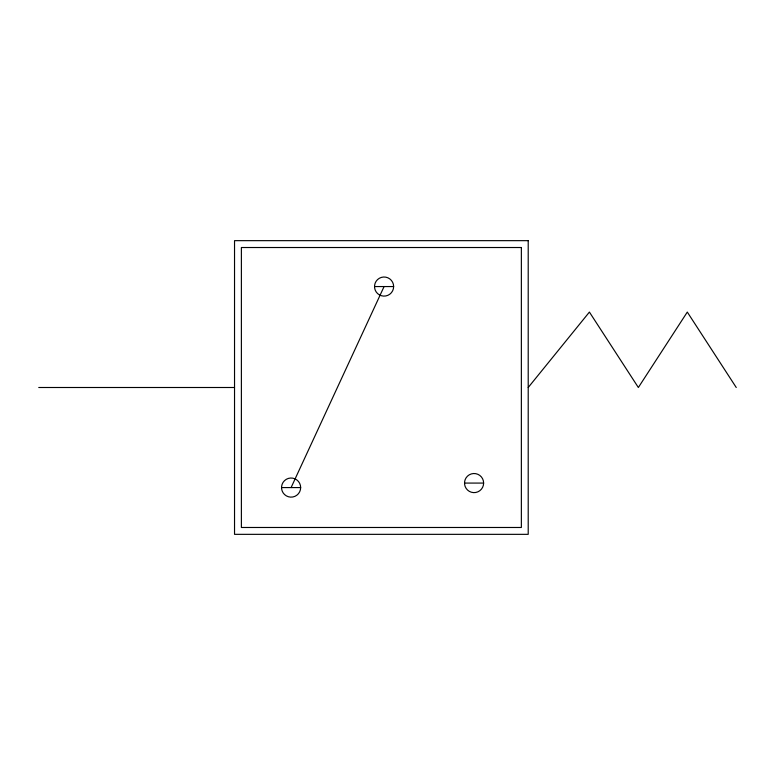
<?xml version="1.0" encoding="UTF-8"?>
<svg xmlns="http://www.w3.org/2000/svg" width="775" height="775" viewBox="0 0 775 775"><rect width="100%" height="100%" fill="white"/><g stroke="black" fill="none" stroke-linecap="round" stroke-linejoin="round"><path stroke-width="1.16" d="M291.1 487.572L384.08 286.556M528.211 387.5L589.407 312.073L638.358 387.5L687.299 312.073L736.25 387.5M374.519 286.556L393.642 286.556A9.562 9.562 0 0 1 379.304 294.839A9.562 9.562 0 0 1 379.304 278.283A9.562 9.562 0 0 1 393.642 286.556M38.75 387.5L234.534 387.5M464.506 483.077L483.629 483.077A9.562 9.562 0 0 1 469.292 491.35A9.562 9.562 0 0 1 469.292 474.794A9.562 9.562 0 0 1 483.629 483.077M281.538 487.572L300.661 487.572A9.562 9.562 0 0 1 286.314 495.855A9.562 9.562 0 0 1 286.314 479.299A9.562 9.562 0 0 1 300.661 487.572M528.211 240.657L234.534 240.657L234.534 534.343L528.211 534.343L528.211 240.657M521.362 247.516L241.383 247.516L241.383 527.484L521.362 527.484L521.362 247.516"/></g></svg>
